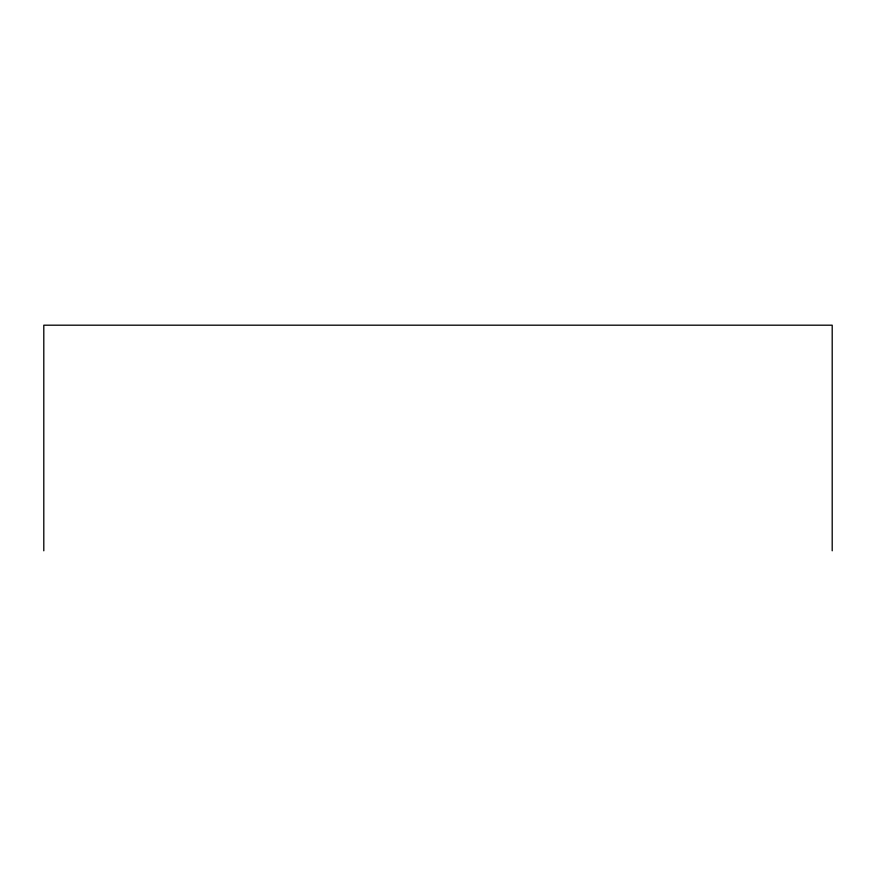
<?xml version="1.0" encoding="UTF-8"?>
<svg xmlns="http://www.w3.org/2000/svg" width="876" height="876" viewBox="0 0 876 876"><rect width="100%" height="100%" fill="white"/><g stroke="black" fill="none" stroke-linecap="round" stroke-linejoin="round"><path stroke-width="1.31" d="M832.2 550.807L832.2 325.193L43.8 325.193L43.8 550.807"/></g></svg>
